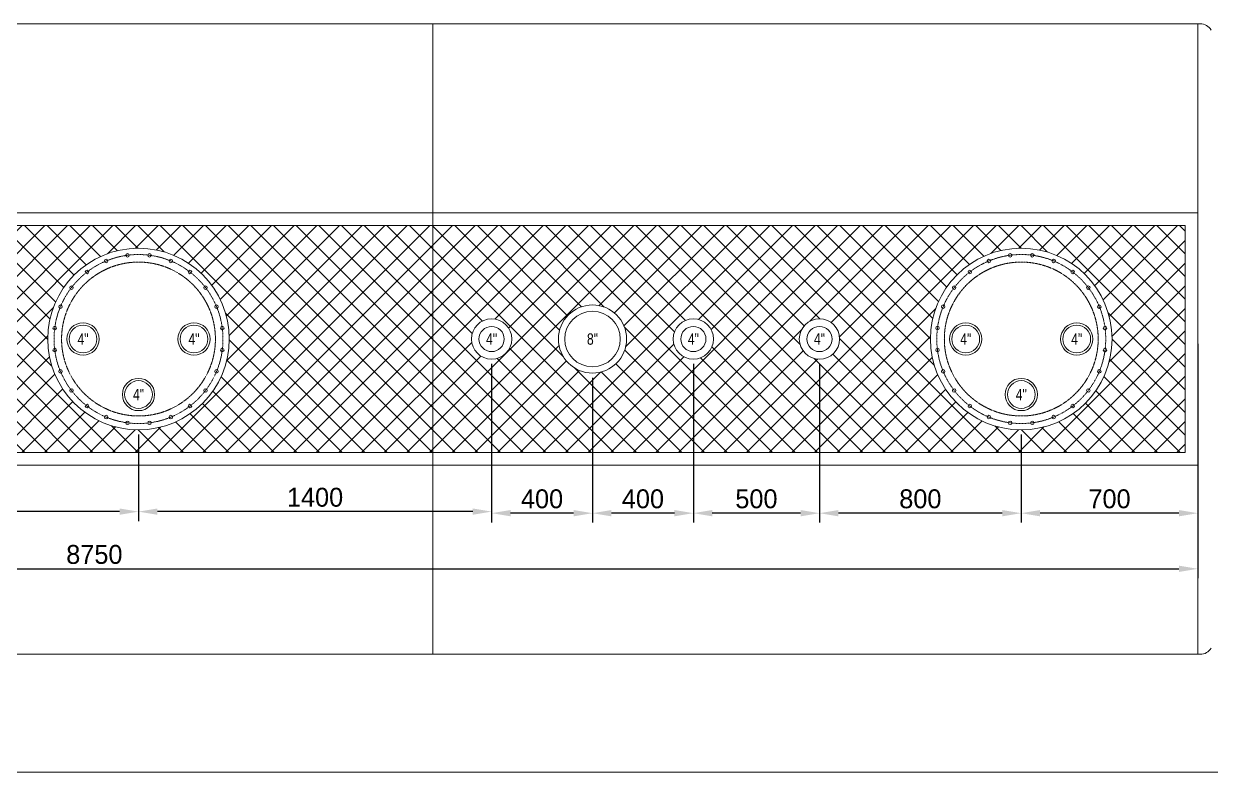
# Model space of a CAD drawing. Header units: millimetres. Extents: x 328839 to 396304, y 3800 to 39483.
# Drawn here: x 334381 to 339090, y 3800 to 6768 of the extents above; entities that cross this region are included whole.
import ezdxf
from ezdxf.enums import TextEntityAlignment as Align

# ---------------------------------------------------------------- set-up
doc = ezdxf.new("R2010")
doc.units = ezdxf.units.MM
doc.linetypes.add('ACAD_ISO02W100', pattern=[15, 12, -3])
doc.linetypes.add('CENTER', pattern=[2, 1.25, -0.25, 0.25, -0.25])
for name, color, linetype, lineweight in [('CENTER', 5, 'CENTER', 9), ('COTA', 2, 'Continuous', 9), ('cotas', 2, 'Continuous', 13), ('dibujo', 7, 'Continuous', 20), ('FIBRA', 3, 'Continuous', 20), ('invisible', 6, 'ACAD_ISO02W100', 9), ('ipe 200', 3, 'Continuous', 9)]:
    doc.layers.add(name, color=color, linetype=linetype, lineweight=lineweight)
doc.dimstyles.new('ISO-25', dxfattribs={"dimtxt": 75, "dimasz": 75, "dimexe": 37.5, "dimexo": 18.75, "dimgap": 19, "dimtad": 1, "dimtxsty": 'Standard', "dimcen": 75, "dimadec": 0, "dimazin": 0, "dimtfac": 1, "dimtmove": 0, "dimatfit": 3, "dimfxl": 1, "dimarcsym": 0})

# ---------------------------------------------------------------- blocks, each defined once
blk = doc.blocks.new('*D300')
at = {"layer": 'cotas', "color": 0, "lineweight": -2, "transparency": 16777216}
for p, q in [((337536.4, 5418.9), (337536.4, 4789.7)), ((338336.4, 5138.9), (338336.4, 4789.7)), ((338261.4, 4827.2), (337611.4, 4827.2))]:
    blk.add_line(p, q, dxfattribs=at)
at = {"layer": 'cotas', "color": 0, "transparency": 16777216}
for points in [[(337611.4, 4839.7), (337611.4, 4814.7), (337536.4, 4827.2)], [(338261.4, 4839.7), (338261.4, 4814.7), (338336.4, 4827.2)]]:
    blk.add_solid(points, dxfattribs=at)
at = {"layer": 'Defpoints', "color": 0, "transparency": 16777216}
for p in [(337536.4, 5437.7), (338336.4, 5157.7), (337536.4, 4827.2)]:
    blk.add_point(p, dxfattribs=at)
at = {"layer": 'cotas', "color": 0, "transparency": 16777216, "insert": (337936.4, 4883.7), "char_height": 75, "attachment_point": 5}
blk.add_mtext('800', dxfattribs=at)
blk = doc.blocks.new('*D301')
at = {"layer": 'cotas', "color": 0, "lineweight": -2, "transparency": 16777216}
for p, q in [((337036.4, 5418.9), (337036.4, 4789.7)), ((337536.4, 5418.9), (337536.4, 4789.7)), ((337461.4, 4827.2), (337111.4, 4827.2))]:
    blk.add_line(p, q, dxfattribs=at)
at = {"layer": 'cotas', "color": 0, "transparency": 16777216}
for points in [[(337111.4, 4839.7), (337111.4, 4814.7), (337036.4, 4827.2)], [(337461.4, 4839.7), (337461.4, 4814.7), (337536.4, 4827.2)]]:
    blk.add_solid(points, dxfattribs=at)
at = {"layer": 'Defpoints', "color": 0, "transparency": 16777216}
for p in [(337036.4, 5437.7), (337536.4, 5437.7), (337036.4, 4827.2)]:
    blk.add_point(p, dxfattribs=at)
at = {"layer": 'cotas', "color": 0, "transparency": 16777216, "insert": (337286.4, 4883.7), "char_height": 75, "attachment_point": 5}
blk.add_mtext('500', dxfattribs=at)
blk = doc.blocks.new('*D302')
at = {"layer": 'cotas', "color": 0, "lineweight": -2, "transparency": 16777216}
for p, q in [((337036.4, 5418.9), (337036.4, 4789.7)), ((336636.4, 5363.9), (336636.4, 4789.7)), ((336961.4, 4827.2), (336711.4, 4827.2))]:
    blk.add_line(p, q, dxfattribs=at)
at = {"layer": 'cotas', "color": 0, "transparency": 16777216}
for points in [[(336711.4, 4839.7), (336711.4, 4814.7), (336636.4, 4827.2)], [(336961.4, 4839.7), (336961.4, 4814.7), (337036.4, 4827.2)]]:
    blk.add_solid(points, dxfattribs=at)
at = {"layer": 'Defpoints', "color": 0, "transparency": 16777216}
for p in [(337036.4, 5437.7), (336636.4, 5382.7), (336636.4, 4827.2)]:
    blk.add_point(p, dxfattribs=at)
at = {"layer": 'cotas', "color": 0, "transparency": 16777216, "insert": (336836.4, 4883.7), "char_height": 75, "attachment_point": 5}
blk.add_mtext('400', dxfattribs=at)
blk = doc.blocks.new('*D303')
at = {"layer": 'cotas', "color": 0, "lineweight": -2, "transparency": 16777216}
for p, q in [((336236.4, 5418.9), (336236.4, 4789.7)), ((336636.4, 5363.9), (336636.4, 4789.7)), ((336561.4, 4827.2), (336311.4, 4827.2))]:
    blk.add_line(p, q, dxfattribs=at)
at = {"layer": 'cotas', "color": 0, "transparency": 16777216}
for points in [[(336311.4, 4839.7), (336311.4, 4814.7), (336236.4, 4827.2)], [(336561.4, 4839.7), (336561.4, 4814.7), (336636.4, 4827.2)]]:
    blk.add_solid(points, dxfattribs=at)
at = {"layer": 'Defpoints', "color": 0, "transparency": 16777216}
for p in [(336236.4, 5437.7), (336636.4, 5382.7), (336236.4, 4827.2)]:
    blk.add_point(p, dxfattribs=at)
at = {"layer": 'cotas', "color": 0, "transparency": 16777216, "insert": (336436.4, 4883.7), "char_height": 75, "attachment_point": 5}
blk.add_mtext('400', dxfattribs=at)
blk = doc.blocks.new('*D304')
at = {"layer": 'cotas', "color": 0, "lineweight": -2, "transparency": 16777216}
for p, q in [((336236.4, 5418.9), (336236.4, 4795.9)), ((334836.4, 5138.9), (334836.4, 4795.9)), ((336161.4, 4833.4), (334911.4, 4833.4))]:
    blk.add_line(p, q, dxfattribs=at)
at = {"layer": 'cotas', "color": 0, "transparency": 16777216}
for points in [[(334911.4, 4845.9), (334911.4, 4820.9), (334836.4, 4833.4)], [(336161.4, 4845.9), (336161.4, 4820.9), (336236.4, 4833.4)]]:
    blk.add_solid(points, dxfattribs=at)
at = {"layer": 'Defpoints', "color": 0, "transparency": 16777216}
for p in [(336236.4, 5437.7), (334836.4, 5157.7), (334836.4, 4833.4)]:
    blk.add_point(p, dxfattribs=at)
at = {"layer": 'cotas', "color": 0, "transparency": 16777216, "insert": (335536.4, 4889.9), "char_height": 75, "attachment_point": 5}
blk.add_mtext('1400', dxfattribs=at)
blk = doc.blocks.new('*D305')
at = {"layer": 'cotas', "color": 0, "lineweight": -2, "transparency": 16777216}
for p, q in [((332836.4, 5418.9), (332836.4, 4795.9)), ((334836.4, 5138.9), (334836.4, 4795.9)), ((334761.4, 4833.4), (332911.4, 4833.4))]:
    blk.add_line(p, q, dxfattribs=at)
at = {"layer": 'cotas', "color": 0, "transparency": 16777216}
for points in [[(332911.4, 4845.9), (332911.4, 4820.9), (332836.4, 4833.4)], [(334761.4, 4845.9), (334761.4, 4820.9), (334836.4, 4833.4)]]:
    blk.add_solid(points, dxfattribs=at)
at = {"layer": 'Defpoints', "color": 0, "transparency": 16777216}
for p in [(332836.4, 5437.7), (334836.4, 5157.7), (332836.4, 4833.4)]:
    blk.add_point(p, dxfattribs=at)
at = {"layer": 'cotas', "color": 0, "transparency": 16777216, "insert": (333836.4, 4889.9), "char_height": 75, "attachment_point": 5}
blk.add_mtext('2000', dxfattribs=at)
blk = doc.blocks.new('*D310')
at = {"layer": 'cotas', "color": 0, "lineweight": -2, "transparency": 16777216}
for p, q in [((339036.4, 5498.9), (339036.4, 4789.7)), ((338336.4, 5138.9), (338336.4, 4789.7)), ((338961.4, 4827.2), (338411.4, 4827.2))]:
    blk.add_line(p, q, dxfattribs=at)
at = {"layer": 'cotas', "color": 0, "transparency": 16777216}
for points in [[(338411.4, 4839.7), (338411.4, 4814.7), (338336.4, 4827.2)], [(338961.4, 4839.7), (338961.4, 4814.7), (339036.4, 4827.2)]]:
    blk.add_solid(points, dxfattribs=at)
at = {"layer": 'Defpoints', "color": 0, "transparency": 16777216}
for p in [(339036.4, 5517.7), (338336.4, 5157.7), (338336.4, 4827.2)]:
    blk.add_point(p, dxfattribs=at)
at = {"layer": 'cotas', "color": 0, "transparency": 16777216, "insert": (338686.4, 4883.7), "char_height": 75, "attachment_point": 5}
blk.add_mtext('700', dxfattribs=at)
blk = doc.blocks.new('*D359')
at = {"layer": 'COTA', "color": 0, "lineweight": -2, "transparency": 16777216}
for p, q in [((330286.4, 4998.9), (330286.4, 4569.2)), ((339036.4, 4998.9), (339036.4, 4569.2)), ((330361.4, 4606.7), (338961.4, 4606.7))]:
    blk.add_line(p, q, dxfattribs=at)
at = {"layer": 'COTA', "color": 0, "transparency": 16777216}
for points in [[(330361.4, 4619.2), (330361.4, 4594.2), (330286.4, 4606.7)], [(338961.4, 4619.2), (338961.4, 4594.2), (339036.4, 4606.7)]]:
    blk.add_solid(points, dxfattribs=at)
at = {"layer": 'Defpoints', "color": 0, "transparency": 16777216}
for p in [(330286.4, 5017.7), (339036.4, 5017.7), (339036.4, 4606.7)]:
    blk.add_point(p, dxfattribs=at)
at = {"layer": 'COTA', "color": 0, "transparency": 16777216, "insert": (334661.4, 4663.2), "char_height": 75, "attachment_point": 5}
blk.add_mtext('8750', dxfattribs=at)

msp = doc.modelspace()

# ---------------------------------------------------------------- hatches: boundary and pattern name
at = {"layer": 'COTA'}
h = msp.add_hatch(dxfattribs=at)
h.set_pattern_fill('ANSI37', color=256, scale=20)
h.paths.add_polyline_path([(336003.444, 5967.66), (330336.444, 5967.66), (330336.444, 5067.66), (336003.444, 5067.66)])
h.paths.add_polyline_path([(334476.444, 5517.66, -1), (335196.444, 5517.66, -1)], flags=16)
h.paths.add_polyline_path([(334503.469, 5480.883, -0.02750788), (334501.444, 5517.66, -0.02750788), (334503.469, 5554.437, -0.37935828), (334497.31, 5561.386, -0.45624606), (334505.296, 5568.316, -0.05505743), (334524.333, 5639.364, -1.01050291), (334529.691, 5652.298, -0.05505743), (334566.468, 5715.997, -1.01050291), (334574.99, 5727.104, -0.05505743), (334627, 5779.114, -1.01050291), (334638.107, 5787.636, -0.05505743), (334701.806, 5824.413, -1.01050291), (334714.74, 5829.771, -0.05505743), (334785.788, 5848.808, -1.01050291), (334799.667, 5850.635, -0.05505743), (334873.221, 5850.635, -1.01050291), (334887.1, 5848.808, -0.05505743), (334958.148, 5829.771, -1.01050291), (334971.082, 5824.413, -0.05505743), (335034.781, 5787.636, -1.01050291), (335045.888, 5779.114, -0.05505743), (335097.898, 5727.104, -1.01050291), (335106.42, 5715.997, -0.05505743), (335143.197, 5652.298, -1.01050291), (335148.555, 5639.364, -0.05505743), (335167.592, 5568.316, -0.45624606), (335175.578, 5561.386, -0.37935828), (335169.419, 5554.437, -0.02750788), (335171.444, 5517.66, -0.02750788), (335169.419, 5480.883, -0.37935828), (335175.578, 5473.934, -0.45624606), (335167.592, 5467.003, -0.05505743), (335148.555, 5395.956, -1.01050291), (335143.197, 5383.022, -0.05505743), (335106.42, 5319.322, -1.01050291), (335097.898, 5308.216, -0.05505743), (335045.888, 5256.206, -1.01050291), (335034.781, 5247.683, -0.05505743), (334971.082, 5210.906, -1.01050291), (334958.148, 5205.549, -0.05505743), (334887.1, 5186.512, -1.01050291), (334873.221, 5184.685, -0.05505743), (334799.667, 5184.685, -1.01050291), (334785.788, 5186.512, -0.05505743), (334714.74, 5205.549, -1.01050291), (334701.806, 5210.906, -0.05505743), (334638.107, 5247.683, -1.01050291), (334627, 5256.206, -0.05505743), (334574.99, 5308.216, -1.01050291), (334566.468, 5319.322, -0.05505743), (334529.691, 5383.022, -1.01050291), (334524.333, 5395.956, -0.05505743), (334505.296, 5467.003, -0.45624606), (334497.31, 5473.934, -0.37935828)], flags=0)
h.paths.add_polyline_path([(334531.444, 5517.66, -1), (335141.444, 5517.66, -1)], flags=0)
h.paths.add_polyline_path([(334552.444, 5517.66, -1), (334680.444, 5517.66, -1)], flags=0)
h.paths.add_polyline_path([(334561.444, 5517.66, -1), (334671.444, 5517.66, -1)], flags=0)
h.paths.add_polyline_path([(334900.444, 5297.66, -1), (334772.444, 5297.66, -1)], flags=0)
h.paths.add_polyline_path([(334891.444, 5297.66, -1), (334781.444, 5297.66, -1)], flags=0)
h.paths.add_polyline_path([(332756.444, 5517.66, -1), (332916.444, 5517.66, -1)], flags=16)
h.paths.add_polyline_path([(335120.444, 5517.66, -1), (334992.444, 5517.66, -1)], flags=0)
h.paths.add_polyline_path([(335111.444, 5517.66, -1), (335001.444, 5517.66, -1)], flags=0)
h.paths.add_polyline_path([(332786.444, 5517.66, -1), (332886.444, 5517.66, -1)], flags=0)
h.paths.add_polyline_path([(331956.444, 5517.66, -1), (332116.444, 5517.66, -1)], flags=16)
h.paths.add_polyline_path([(331986.444, 5517.66, -1), (332086.444, 5517.66, -1)], flags=0)
h.paths.add_polyline_path([(331101.444, 5517.66, -1), (331371.444, 5517.66, -1)], flags=16)
h.paths.add_polyline_path([(331126.444, 5517.66, -1), (331346.444, 5517.66, -1)], flags=0)
h.paths.add_polyline_path([(338986.444, 5967.66), (336003.444, 5967.66), (336003.444, 5067.66), (338986.444, 5067.66)])
h.paths.add_polyline_path([(337116.444, 5517.66, -1), (336956.444, 5517.66, -1)], flags=16)
h.paths.add_polyline_path([(337086.444, 5517.66, -1), (336986.444, 5517.66, -1)], flags=0)
h.paths.add_polyline_path([(336771.444, 5517.66, -1), (336501.444, 5517.66, -1)], flags=16)
h.paths.add_polyline_path([(336746.444, 5517.66, -1), (336526.444, 5517.66, -1)], flags=0)
h.paths.add_polyline_path([(337616.444, 5517.66, -1), (337456.444, 5517.66, -1)], flags=16)
h.paths.add_polyline_path([(337586.444, 5517.66, -1), (337486.444, 5517.66, -1)], flags=0)
h.paths.add_polyline_path([(336316.444, 5517.66, -1), (336156.444, 5517.66, -1)], flags=16)
h.paths.add_polyline_path([(336286.444, 5517.66, -1), (336186.444, 5517.66, -1)], flags=0)
h.paths.add_polyline_path([(338696.444, 5517.66, -1), (337976.444, 5517.66, -1)], flags=16)
h.paths.add_polyline_path([(338005.296, 5568.316, -0.05505743), (338024.333, 5639.364, -1.01050291), (338029.691, 5652.298, -0.05505743), (338066.468, 5715.997, -1.01050291), (338074.99, 5727.104, -0.05505743), (338127, 5779.114, -1.01050292), (338138.107, 5787.636, -0.05505743), (338201.806, 5824.413, -1.01050291), (338214.74, 5829.771, -0.05505743), (338285.788, 5848.808, -1.01050291), (338299.667, 5850.635, -0.05505743), (338373.221, 5850.635, -1.01050291), (338387.1, 5848.808, -0.05505743), (338458.148, 5829.771, -1.01050291), (338471.082, 5824.413, -0.05505743), (338534.781, 5787.636, -1.01050291), (338545.888, 5779.114, -0.05505743), (338597.898, 5727.104, -1.01050291), (338606.42, 5715.997, -0.05505743), (338643.197, 5652.298, -1.01050291), (338648.555, 5639.364, -0.05505743), (338667.592, 5568.316, -0.45624606), (338675.578, 5561.386, -0.37935828), (338669.419, 5554.437, -0.02750788), (338671.444, 5517.66, -0.02750788), (338669.419, 5480.883, -0.37935828), (338675.578, 5473.934, -0.45624606), (338667.592, 5467.003, -0.05505743), (338648.555, 5395.956, -1.01050291), (338643.197, 5383.022, -0.05505743), (338606.42, 5319.322, -1.01050292), (338597.898, 5308.216, -0.05505743), (338545.888, 5256.206, -1.01050291), (338534.781, 5247.683, -0.05505743), (338471.082, 5210.906, -1.01050291), (338458.148, 5205.549, -0.05505743), (338387.1, 5186.512, -1.01050291), (338373.221, 5184.685, -0.05505743), (338299.667, 5184.685, -1.01050291), (338285.788, 5186.512, -0.05505743), (338214.74, 5205.549, -1.01050291), (338201.806, 5210.906, -0.05505743), (338138.107, 5247.683, -1.01050291), (338127, 5256.206, -0.05505743), (338074.99, 5308.216, -1.01050292), (338066.468, 5319.322, -0.05505743), (338029.691, 5383.022, -1.01050291), (338024.333, 5395.956, -0.05505743), (338005.296, 5467.003, -0.45624606), (337997.31, 5473.934, -0.37935828), (338003.469, 5480.883, -0.02750788), (338001.444, 5517.66, -0.02750788), (338003.469, 5554.437, -0.37935828), (337997.31, 5561.386, -0.45624606)], flags=0)
h.paths.add_polyline_path([(338641.444, 5517.66, -1), (338031.444, 5517.66, -1)], flags=0)
h.paths.add_polyline_path([(338180.444, 5517.66, -1), (338052.444, 5517.66, -1)], flags=0)
h.paths.add_polyline_path([(338171.444, 5517.66, -1), (338061.444, 5517.66, -1)], flags=0)
h.paths.add_polyline_path([(338400.444, 5297.66, -1), (338272.444, 5297.66, -1)], flags=0)
h.paths.add_polyline_path([(338391.444, 5297.66, -1), (338281.444, 5297.66, -1)], flags=0)
h.paths.add_polyline_path([(338620.444, 5517.66, -1), (338492.444, 5517.66, -1)], flags=0)
h.paths.add_polyline_path([(338611.444, 5517.66, -1), (338501.444, 5517.66, -1)], flags=0)
h.paths.add_polyline_path([(334236.444, 6717.66), (333336.444, 6717.66), (333336.444, 6067.66), (334236.444, 6067.66)])
h.paths.add_polyline_path([(332001.194, 5483.91), (332071.694, 5483.91), (332071.694, 5551.41), (332001.194, 5551.41)], flags=8)
h.paths.add_polyline_path([(332801.194, 5483.91), (332871.694, 5483.91), (332871.694, 5551.41), (332801.194, 5551.41)], flags=8)
h.paths.add_polyline_path([(331201.194, 5483.91), (331271.694, 5483.91), (331271.694, 5551.41), (331201.194, 5551.41)], flags=8)
h.paths.add_polyline_path([(334801.194, 5263.91), (334871.694, 5263.91), (334871.694, 5331.41), (334801.194, 5331.41)], flags=8)
h.paths.add_polyline_path([(335021.194, 5483.91), (335091.694, 5483.91), (335091.694, 5551.41), (335021.194, 5551.41)], flags=8)
h.paths.add_polyline_path([(334581.194, 5483.91), (334651.694, 5483.91), (334651.694, 5551.41), (334581.194, 5551.41)], flags=8)
h.paths.add_polyline_path([(337501.194, 5483.91), (337571.694, 5483.91), (337571.694, 5551.41), (337501.194, 5551.41)], flags=8)
h.paths.add_polyline_path([(337001.194, 5483.91), (337071.694, 5483.91), (337071.694, 5551.41), (337001.194, 5551.41)], flags=8)
h.paths.add_polyline_path([(336601.194, 5483.91), (336671.694, 5483.91), (336671.694, 5551.41), (336601.194, 5551.41)], flags=8)
h.paths.add_polyline_path([(336201.194, 5483.91), (336271.694, 5483.91), (336271.694, 5551.41), (336201.194, 5551.41)], flags=8)
h.paths.add_polyline_path([(338301.194, 5263.91), (338371.694, 5263.91), (338371.694, 5331.41), (338301.194, 5331.41)], flags=8)
h.paths.add_polyline_path([(338521.194, 5483.91), (338591.694, 5483.91), (338591.694, 5551.41), (338521.194, 5551.41)], flags=8)
h.paths.add_polyline_path([(338081.194, 5483.91), (338151.694, 5483.91), (338151.694, 5551.41), (338081.194, 5551.41)], flags=8)

# ---------------------------------------------------------------- linework, layer by layer
at = {"layer": 'CENTER', "lineweight": 9, "ltscale": 0.1}
for centre in [(334836.444, 5517.66), (338336.444, 5517.66)]:
    msp.add_circle(centre, 335, dxfattribs=at)
at = {"layer": 'cotas'}
for p, q in [((330286.444, 6017.66), (339036.444, 6017.66)), ((339036.444, 6017.66), (339036.444, 5017.66)), ((330336.444, 5967.66), (338986.444, 5967.66)), ((338986.444, 5967.66), (338986.444, 5067.66)), ((338986.444, 5067.66), (330336.444, 5067.66)), ((339036.444, 5017.66), (330286.444, 5017.66))]:
    msp.add_line(p, q, dxfattribs=at)
for centre, radius in [((336636.444, 5517.66), 135), ((336636.444, 5517.66), 110), ((336236.444, 5517.66), 80), ((336236.444, 5517.66), 50), ((337036.444, 5517.66), 80), ((337036.444, 5517.66), 50), ((337536.444, 5517.66), 80), ((337536.444, 5517.66), 50)]:
    msp.add_circle(centre, radius, dxfattribs=at)
at = {"layer": 'dibujo'}
for p, q in [((339036.444, 6767.66), (329886.444, 6767.66)), ((339036.444, 4267.66), (339036.444, 6767.66)), ((339036.444, 6767.66), (339046.444, 6767.66)), ((329886.444, 4267.66), (339036.444, 4267.66)), ((339036.444, 4267.66), (339046.444, 4267.66))]:
    msp.add_line(p, q, dxfattribs=at)
at = {"layer": 'dibujo', "lineweight": 9}
for centre, radius in [((334836.444, 5517.66), 360), ((338336.444, 5517.66), 360), ((334616.444, 5517.66), 64), ((334616.444, 5517.66), 55), ((335056.444, 5517.66), 64), ((335056.444, 5517.66), 55), ((338116.444, 5517.66), 64), ((338116.444, 5517.66), 55), ((338556.444, 5517.66), 64), ((338556.444, 5517.66), 55), ((334836.444, 5297.66), 64), ((334836.444, 5297.66), 55), ((338336.444, 5297.66), 64), ((338336.444, 5297.66), 55)]:
    msp.add_circle(centre, radius, dxfattribs=at)
at = {"layer": 'dibujo'}
for centre in [(334792.718, 5849.794), (334880.17, 5849.794), (338292.718, 5849.794), (338380.17, 5849.794), (334708.245, 5827.159), (334964.643, 5827.159), (338208.245, 5827.159), (338464.643, 5827.159), (334632.509, 5783.433), (335040.379, 5783.433), (338132.509, 5783.433), (338540.379, 5783.433), (334570.671, 5721.595), (335102.217, 5721.595), (338070.671, 5721.595), (338602.217, 5721.595), (334526.944, 5645.859), (335145.944, 5645.859), (338026.944, 5645.859), (338645.944, 5645.859), (334504.31, 5561.386), (335168.578, 5561.386), (338004.31, 5561.386), (338668.578, 5561.386), (334504.31, 5473.934), (335168.578, 5473.934), (338004.31, 5473.934), (338668.578, 5473.934), (334526.944, 5389.461), (335145.944, 5389.461), (338026.944, 5389.461), (338645.944, 5389.461), (334570.671, 5313.725), (335102.217, 5313.725), (338070.671, 5313.725), (338602.217, 5313.725), (334632.509, 5251.886), (335040.379, 5251.886), (338132.509, 5251.886), (338540.379, 5251.886), (334708.245, 5208.16), (334792.718, 5185.526), (334880.17, 5185.526), (334964.643, 5208.16), (338208.245, 5208.16), (338292.718, 5185.526), (338380.17, 5185.526), (338464.643, 5208.16)]:
    msp.add_circle(centre, 7, dxfattribs=at)
for centre, start, end in [((339046.444, 6717.66), 30, 90), ((339046.444, 4317.66), 270, 330)]:
    msp.add_arc(centre, 50, start, end, dxfattribs=at)
at = {"layer": 'FIBRA', "lineweight": 9}
msp.add_line((328838.789, 3800.059), (344826.437, 3800.059), dxfattribs=at)
at = {"layer": 'invisible', "lineweight": 9, "ltscale": 0.1}
for centre in [(334836.444, 5517.66), (338336.444, 5517.66)]:
    msp.add_circle(centre, 305, dxfattribs=at)
at = {"layer": 'ipe 200'}
msp.add_line((336003.444, 4267.66), (336003.444, 6767.66), dxfattribs=at)

# ---------------------------------------------------------------- texts
at = {"layer": 'cotas', "lineweight": 9, "width": 0.8}
for s, p in [('4"', (334616.444, 5517.66)), ('4"', (335056.444, 5517.66)), ('4"', (336236.444, 5517.66)), ('8"', (336636.444, 5517.66)), ('4"', (337036.444, 5517.66)), ('4"', (337536.444, 5517.66)), ('4"', (338116.444, 5517.66)), ('4"', (338556.444, 5517.66)), ('4"', (334836.444, 5297.66)), ('4"', (338336.444, 5297.66))]:
    msp.add_text(s, height=45, dxfattribs=at).set_placement(p, align=Align.MIDDLE_CENTER)

# ---------------------------------------------------------------- dimensions: what is measured, and where the dimension line sits
at = {"layer": 'COTA'}
dim = msp.add_linear_dim(base=(339036.444, 4606.749), p1=(330286.444, 5017.66), p2=(339036.444, 5017.66), dimstyle='ISO-25', dxfattribs=at)
dim.commit()
dim.dimension.update_dxf_attribs({"geometry": '*D359', "text_midpoint": (334661.444, 4663.249)})
at = {"layer": 'cotas'}
for base, p1, p2, picture, middle in [((338336.444, 4827.189), (339036.444, 5517.66), (338336.444, 5157.66), '*D310', (338686.444, 4883.689)), ((332836.444, 4833.439), (334836.444, 5157.66), (332836.444, 5437.66), '*D305', (333836.444, 4889.939)), ((334836.444, 4833.439), (336236.444, 5437.66), (334836.444, 5157.66), '*D304', (335536.444, 4889.939)), ((336236.444, 4827.189), (336636.444, 5382.66), (336236.444, 5437.66), '*D303', (336436.444, 4883.689)), ((336636.444, 4827.189), (337036.444, 5437.66), (336636.444, 5382.66), '*D302', (336836.444, 4883.689)), ((337036.444, 4827.189), (337536.444, 5437.66), (337036.444, 5437.66), '*D301', (337286.444, 4883.689)), ((337536.444, 4827.189), (338336.444, 5157.66), (337536.444, 5437.66), '*D300', (337936.444, 4883.689))]:
    dim = msp.add_linear_dim(base=base, p1=p1, p2=p2, dimstyle='ISO-25', dxfattribs=at)
    dim.commit()
    dim.dimension.update_dxf_attribs({"geometry": picture, "text_midpoint": middle})

doc.saveas('drawing.dxf')
